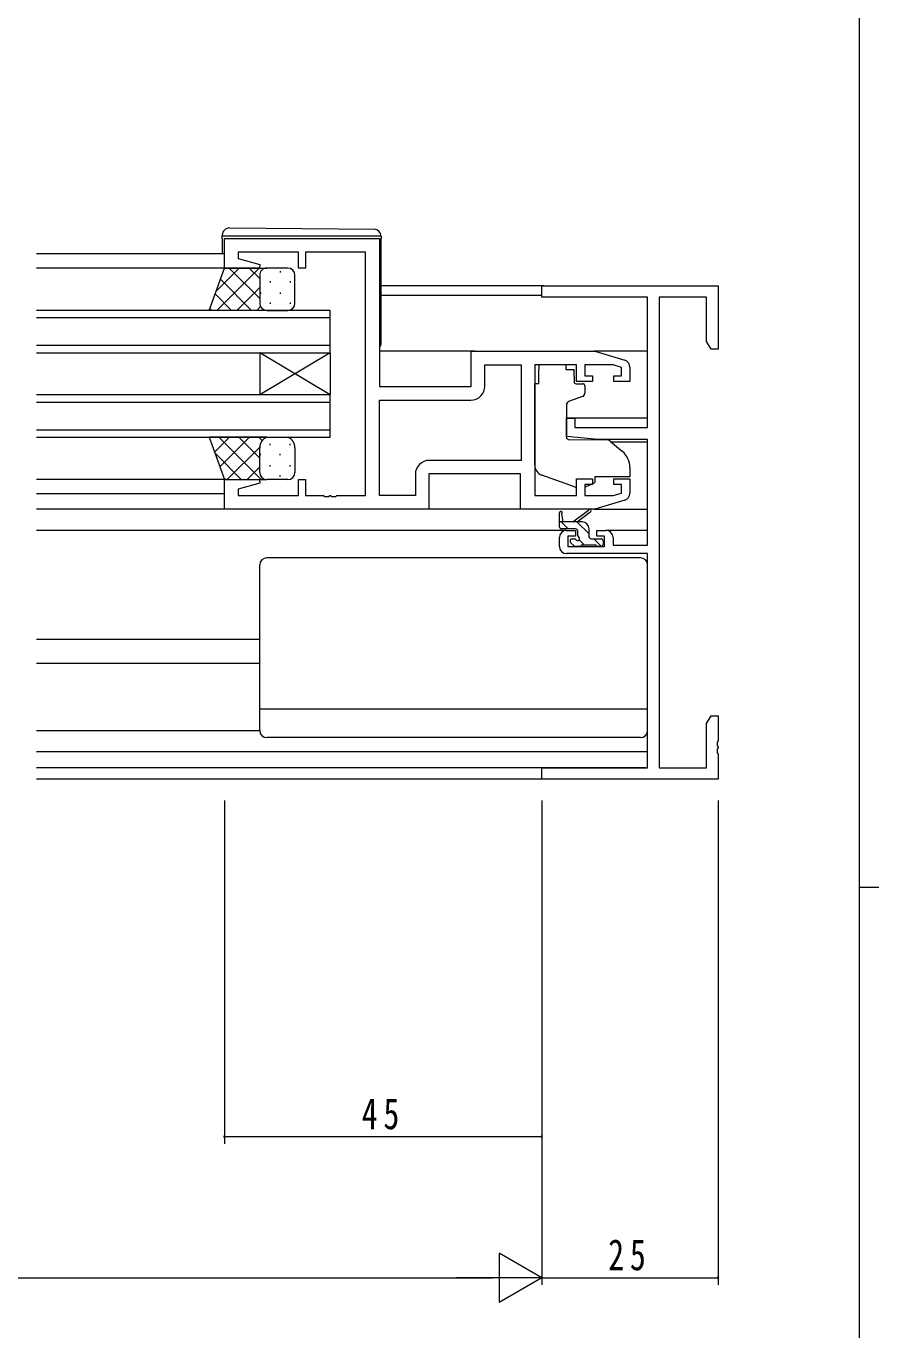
# Model space of a CAD drawing. Units: millimetres on the paper. Extents: x -397 to 397, y -282 to 282.
# Drawn here: x 258 to 378.9, y -46 to 138.9 of the extents above; entities that cross this region are included whole.
import ezdxf

# ---------------------------------------------------------------- set-up
doc = ezdxf.new("R2010")
doc.units = ezdxf.units.MM
for name, color, linetype, lineweight in [('0-1_YKK_ZWAK', 7, 'Continuous', 18), ('0-3_YKK_11', 7, 'Continuous', 18), ('0-4_YKK_12', 2, 'Continuous', 18), ('0-5_YKK_13', 4, 'Continuous', 18), ('0-6_YKK_D', 6, 'Continuous', 18)]:
    doc.layers.add(name, color=color, linetype=linetype, lineweight=lineweight)
doc.styles.add('ＭＳ ゴシック', font='')
doc.styles.get('ＭＳ ゴシック').set_extended_font_data('MS Gothic')

msp = doc.modelspace()

# ---------------------------------------------------------------- linework, layer by layer
at = {"layer": '0-1_YKK_ZWAK'}
for p, q in [((376.092, 279.312), (376.092, -245.688)), ((376.092, 16.812), (378.892, 16.812))]:
    msp.add_line(p, q, dxfattribs=at)
at = {"layer": '0-3_YKK_11'}
for p, q in [((286.092, 104.61), (286.092, 108.81)), ((286.092, 108.81), (308.092, 108.81)), ((308.092, 108.81), (308.092, 87.81)), ((288.022, 106.88), (288.022, 105.963)), ((296.592, 106.88), (288.022, 106.88)), ((288.022, 105.963), (291.121, 105.132)), ((296.592, 104.61), (296.592, 106.88)), ((306.092, 106.88), (297.592, 106.88)), ((306.092, 72.34), (306.092, 106.88)), ((291.052, 104.61), (286.092, 104.61)), ((291.121, 105.132), (291.052, 104.61)), ((331.092, 100.48), (331.092, 102.11)), ((331.092, 102.11), (356.092, 102.11)), ((356.092, 102.11), (356.092, 93.11)), ((346.092, 100.48), (331.092, 100.48)), ((346.092, 82.01), (346.092, 100.48)), ((354.462, 100.48), (347.722, 100.48)), ((347.722, 100.48), (347.722, 33.74)), ((354.462, 94.201), (354.462, 100.48)), ((321.092, 87.81), (321.092, 92.81)), ((321.092, 92.81), (338.592, 92.81)), ((338.592, 92.81), (342.879, 91.524)), ((355.092, 93.11), (354.462, 94.201)), ((356.092, 93.11), (355.092, 93.11)), ((323.022, 87.88), (323.022, 90.88)), ((323.022, 90.88), (328.162, 90.88)), ((328.162, 90.88), (328.162, 77.34)), ((328.162, 90.88), (328.162, 77.34)), ((335.992, 90.88), (330.092, 90.88)), ((330.092, 90.88), (330.092, 72.34)), ((335.992, 88.51), (335.992, 90.88)), ((337.192, 90.88), (337.192, 89.31)), ((341.197, 90.88), (337.192, 90.88)), ((342.392, 90.521), (341.197, 90.88)), ((337.192, 89.31), (338.292, 89.31)), ((338.292, 89.31), (338.292, 88.51)), ((341.292, 88.51), (341.292, 89.31)), ((341.292, 89.31), (342.392, 89.31)), ((342.392, 89.31), (342.392, 90.521)), ((343.592, 90.566), (343.592, 88.51)), ((308.092, 87.81), (321.092, 87.81)), ((338.292, 88.51), (335.992, 88.51)), ((343.592, 88.51), (341.292, 88.51)), ((308.092, 85.88), (321.022, 85.88)), ((308.092, 72.34), (308.092, 85.88)), ((334.592, 83.31), (335.792, 83.31)), ((334.592, 80.704), (334.592, 83.31)), ((335.792, 83.31), (335.792, 82.01)), ((335.792, 82.01), (346.092, 82.01)), ((339.092, 80.31), (334.592, 80.704)), ((346.092, 80.31), (339.092, 80.31)), ((346.092, 65.31), (346.092, 80.31)), ((328.162, 77.34), (315.162, 77.34)), ((286.092, 74.61), (291.052, 74.61)), ((286.092, 70.41), (286.092, 74.61)), ((291.121, 74.087), (288.022, 73.257)), ((291.052, 74.61), (291.121, 74.087)), ((296.592, 74.61), (297.592, 74.61)), ((296.592, 72.34), (296.592, 74.61)), ((297.592, 74.61), (297.592, 72.34)), ((313.162, 75.34), (313.162, 72.34)), ((328.092, 75.41), (315.092, 75.41)), ((315.092, 75.41), (315.092, 70.41)), ((328.092, 70.41), (328.092, 75.41)), ((335.992, 74.71), (338.292, 74.71)), ((335.992, 72.34), (335.992, 74.71)), ((338.292, 74.71), (338.292, 73.91)), ((341.292, 74.71), (343.592, 74.71)), ((341.292, 73.91), (341.292, 74.71)), ((343.592, 74.71), (343.592, 72.654)), ((288.022, 73.257), (288.022, 72.34)), ((288.022, 72.34), (296.592, 72.34)), ((297.592, 72.34), (300.134, 72.34)), ((300.134, 72.34), (300.317, 72.22)), ((300.317, 72.22), (300.867, 72.22)), ((300.867, 72.22), (301.05, 72.34)), ((301.05, 72.34), (301.134, 72.34)), ((301.134, 72.34), (301.317, 72.22)), ((301.317, 72.22), (301.867, 72.22)), ((301.867, 72.22), (302.05, 72.34)), ((302.05, 72.34), (306.092, 72.34)), ((313.162, 72.34), (308.092, 72.34)), ((330.092, 72.34), (335.992, 72.34)), ((338.292, 73.91), (337.192, 73.91)), ((337.192, 73.91), (337.192, 72.34)), ((337.192, 72.34), (341.197, 72.34)), ((341.197, 72.34), (342.392, 72.698)), ((342.392, 73.91), (341.292, 73.91)), ((342.392, 72.698), (342.392, 73.91)), ((315.092, 70.41), (286.092, 70.41)), ((338.592, 70.41), (328.092, 70.41)), ((342.879, 71.696), (338.592, 70.41)), ((334.592, 67.41), (335.892, 67.41)), ((334.792, 66.61), (334.792, 65.11)), ((335.892, 66.61), (334.792, 66.61)), ((335.892, 67.41), (335.892, 66.61)), ((338.892, 67.41), (340.192, 67.41)), ((338.892, 66.61), (338.892, 67.41)), ((339.992, 66.61), (338.892, 66.61)), ((339.992, 65.11), (339.992, 66.61)), ((333.592, 65.11), (333.592, 66.41)), ((334.792, 65.11), (339.992, 65.11)), ((341.192, 66.41), (341.192, 65.31)), ((341.192, 65.31), (346.092, 65.31)), ((346.092, 64.11), (334.592, 64.11)), ((346.092, 33.74), (346.092, 64.11)), ((354.462, 40.019), (355.092, 41.11)), ((355.092, 41.11), (356.092, 41.11)), ((356.092, 41.11), (356.092, 37.568)), ((354.462, 33.74), (354.462, 40.019)), ((356.092, 37.568), (355.972, 37.385)), ((355.972, 37.385), (355.972, 36.835)), ((355.972, 36.835), (356.092, 36.652)), ((356.092, 36.568), (355.972, 36.385)), ((355.972, 36.385), (355.972, 35.835)), ((355.972, 35.835), (356.092, 35.652)), ((356.092, 36.652), (356.092, 36.568)), ((356.092, 35.652), (356.092, 32.11)), ((347.722, 33.74), (354.462, 33.74)), ((356.092, 32.11), (331.092, 32.11))]:
    msp.add_line(p, q, dxfattribs=at)
for points in [[(297.592, 106.88), (297.592, 104.61), (296.592, 104.61)], [(331.092, 32.11), (331.092, 33.74), (346.092, 33.74)]]:
    msp.add_lwpolyline(points, dxfattribs=at)
for centre, radius, start, end in [((342.592, 90.566), 1, 359.99996, 73.30074), ((321.022, 87.88), 2, 270.00001, 359.99999), ((315.162, 75.34), 2, 90.00001, 179.99999), ((342.592, 72.654), 1, 286.69926, 0.00004), ((334.592, 66.41), 1, 90.00001, 179.99999), ((340.192, 66.41), 1, 0.00001, 89.99999), ((334.592, 65.11), 1, 180.00001, 269.99999)]:
    msp.add_arc(centre, radius, start, end, dxfattribs=at)
at = {"layer": '0-4_YKK_12'}
for p, q in [((286.092, 106.611), (259.467, 106.61)), ((287.181, 104.61), (259.467, 104.61)), ((331.392, 102.11), (308.292, 102.11)), ((331.092, 100.71), (308.292, 100.71)), ((301.092, 98.61), (259.467, 98.61)), ((301.092, 92.61), (301.092, 98.61)), ((259.467, 97.61), (301.092, 97.61)), ((301.092, 93.61), (259.467, 93.61)), ((259.467, 92.61), (301.092, 92.61)), ((301.092, 86.61), (291.092, 92.61)), ((301.092, 92.61), (291.092, 86.61)), ((291.092, 92.61), (291.092, 86.61)), ((301.092, 92.61), (301.092, 86.61)), ((321.592, 92.81), (308.092, 92.81)), ((346.092, 92.81), (338.518, 92.81)), ((301.092, 86.61), (259.467, 86.61)), ((259.467, 85.61), (301.092, 85.61)), ((301.092, 80.61), (301.092, 86.61)), ((346.092, 83.31), (334.592, 83.31)), ((301.092, 81.61), (259.467, 81.61)), ((259.467, 80.61), (301.092, 80.61)), ((346.092, 79.91), (340.969, 79.91)), ((286.592, 74.61), (259.467, 74.611)), ((286.092, 72.609), (259.467, 72.61)), ((286.592, 70.41), (259.467, 70.41)), ((334.592, 67.41), (259.467, 67.41)), ((346.092, 67.41), (340.192, 67.41)), ((291.092, 51.91), (259.467, 51.91)), ((291.092, 48.51), (259.467, 48.51)), ((346.092, 36.01), (259.467, 36.01)), ((345.792, 33.74), (259.467, 33.74)), ((331.392, 32.11), (259.467, 32.11))]:
    msp.add_line(p, q, dxfattribs=at)
at = {"layer": '0-5_YKK_13'}
for p, q in [((285.792, 108.81), (285.792, 109.11)), ((307.796, 109.11), (286.296, 109.11)), ((286.801, 110.297), (307.301, 110.118)), ((308.292, 109.11), (307.796, 109.11)), ((308.292, 109.119), (308.292, 109.11)), ((308.292, 109.11), (308.292, 108.81)), ((285.792, 108.81), (285.792, 106.61)), ((308.292, 93.81), (308.292, 108.81)), ((283.949, 98.61), (286.092, 104.61)), ((284.926, 101.345), (288.19, 104.61)), ((285.019, 98.61), (291.019, 104.61)), ((286.092, 104.61), (292.092, 104.61)), ((291.092, 100.289), (286.771, 104.61)), ((291.092, 103.117), (289.599, 104.61)), ((291.092, 103.61), (291.092, 99.61)), ((295.092, 104.61), (292.092, 104.61)), ((294.012, 104.19), (294.012, 103.99)), ((296.092, 99.61), (296.092, 103.61)), ((289.942, 98.61), (285.526, 103.026)), ((287.847, 98.61), (291.092, 101.854)), ((292.597, 102.775), (292.597, 102.575)), ((295.427, 102.775), (295.427, 102.575)), ((287.114, 98.61), (284.782, 100.942)), ((291.182, 101.16), (291.182, 100.96)), ((294.012, 101.16), (294.012, 100.96)), ((292.092, 98.61), (283.949, 98.61)), ((284.285, 98.61), (284.037, 98.858)), ((290.676, 98.61), (291.208, 99.142)), ((292.092, 98.61), (295.092, 98.61)), ((292.597, 99.745), (292.597, 99.545)), ((295.427, 99.745), (295.427, 99.545)), ((330.692, 90.88), (330.692, 90.21)), ((334.492, 90.88), (330.692, 90.88)), ((334.492, 90.88), (334.492, 90.21)), ((330.692, 89.21), (330.692, 90.21)), ((330.692, 88.21), (330.692, 89.21)), ((334.492, 90.21), (335.662, 90.21)), ((335.662, 89.21), (335.662, 90.21)), ((335.662, 89.21), (335.662, 88.51)), ((330.692, 88.21), (330.092, 88.21)), ((330.092, 76.655), (330.092, 88.21)), ((335.962, 88.21), (336.892, 88.21)), ((337.192, 87.91), (337.192, 86.86)), ((334.592, 85.213), (334.592, 80.607)), ((336.863, 86.39), (334.862, 85.662)), ((283.949, 80.61), (286.092, 74.61)), ((292.092, 80.61), (283.949, 80.61)), ((283.96, 80.58), (283.989, 80.61)), ((284.704, 78.496), (286.818, 80.61)), ((291.315, 74.61), (285.315, 80.61)), ((285.448, 76.412), (289.646, 80.61)), ((291.092, 77.661), (288.143, 80.61)), ((291.438, 80.144), (290.972, 80.61)), ((292.092, 80.61), (295.092, 80.61)), ((292.597, 79.475), (292.597, 79.675)), ((295.427, 79.475), (295.427, 79.675)), ((334.809, 80.308), (340.195, 80.261)), ((340.829, 80.027), (342.52, 78.608)), ((288.486, 74.61), (284.762, 78.335)), ((286.475, 74.61), (291.092, 79.227)), ((291.092, 75.61), (291.092, 79.11)), ((291.182, 78.06), (291.182, 78.26)), ((294.012, 78.06), (294.012, 78.26)), ((296.092, 79.11), (296.092, 75.61)), ((289.303, 74.61), (291.092, 76.399)), ((292.597, 76.445), (292.597, 76.645)), ((295.427, 76.445), (295.427, 76.645)), ((343.592, 76.31), (343.592, 75.01)), ((286.092, 74.61), (292.092, 74.61)), ((291.182, 75.195), (291.182, 75.23)), ((295.092, 74.61), (292.092, 74.61)), ((294.012, 75.03), (294.012, 75.23)), ((335.72, 73.569), (331.082, 75.244)), ((337.286, 73.604), (338.592, 74.213)), ((338.592, 75.01), (338.592, 74.71)), ((343.592, 75.01), (338.592, 75.01)), ((338.592, 74.71), (338.592, 74.213)), ((328.592, 70.41), (314.592, 70.41)), ((335.492, 68.61), (337.71, 70.292)), ((338.518, 70.41), (346.092, 70.41)), ((333.592, 67.91), (333.592, 69.909)), ((336.792, 68.61), (333.592, 68.61)), ((334.834, 67.61), (333.834, 68.61)), ((333.892, 69.736), (334.09, 68.61)), ((337.792, 66.897), (336.079, 68.61)), ((336.092, 68.61), (337.911, 70.011)), ((335.892, 67.61), (333.892, 67.61)), ((336.192, 66.671), (336.192, 67.31)), ((337.792, 66.51), (337.792, 67.61)), ((335.68, 65.198), (335.18, 65.698)), ((335.392, 66.21), (335.731, 66.21)), ((336.492, 65.11), (335.892, 65.11)), ((337.134, 65.31), (336.389, 66.056)), ((338.792, 65.31), (336.692, 65.31)), ((338.092, 66.21), (339.492, 66.21)), ((339.569, 65.12), (338.479, 66.21)), ((339.492, 65.11), (338.992, 65.11)), ((339.792, 65.91), (339.792, 65.41)), ((345.092, 63.51), (292.092, 63.51)), ((291.092, 39.01), (291.092, 62.51)), ((346.092, 39.01), (346.092, 62.51)), ((346.092, 42.05), (291.092, 42.05)), ((259.467, 39.01), (291.092, 39.01)), ((345.092, 38.01), (292.092, 38.01))]:
    msp.add_line(p, q, dxfattribs=at)
msp.add_lwpolyline([(286.296, 109.11), (285.792, 109.11), (285.792, 109.297)], dxfattribs=at)
for centre, radius, start, end in [((286.792, 109.297), 1, 89.5, 180), ((307.292, 109.119), 1, 0, 89.5), ((292.092, 103.61), 1, 90.0001, 180.0001), ((295.092, 103.61), 1, 0.0001, 90.0001), ((292.092, 99.61), 1, 180.0001, 270.0001), ((295.092, 99.61), 1, 270.0001, 0.0001), ((307.792, 93.81), 0.5, 306.86983, 0), ((335.962, 88.51), 0.3, 180, 270), ((336.892, 87.91), 0.3, 0, 90), ((335.092, 85.213), 0.5, 110, 180), ((336.692, 86.86), 0.5, 290, 0), ((292.624, 79.172), 1.534, 110.30864, 182.31157), ((294.56, 79.172), 1.534, 357.6883, 69.69119), ((334.892, 80.607), 0.3, 180, 269.5), ((340.186, 79.261), 1, 50, 89.5), ((340.592, 76.31), 3, 0, 50), ((331.592, 76.655), 1.5, 180, 250.14674), ((292.092, 75.61), 1, 179.9999, 269.9999), ((295.092, 75.61), 1, 269.9999, 359.9999), ((336.06, 74.51), 1, 250.14674, 266.11316), ((336.863, 74.51), 1, 289.20296, 295), ((337.892, 70.21), 0.2, 275.58288, 155.58289), ((333.792, 69.909), 0.2, 300, 180), ((336.792, 67.61), 1, 0, 90), ((333.892, 67.91), 0.3, 180, 270), ((335.892, 67.31), 0.3, 0, 90), ((336.492, 66.671), 0.3, 180, 236.94427), ((335.392, 65.91), 0.3, 90, 225), ((335.892, 65.41), 0.3, 225, 270), ((335.731, 65.91), 0.3, 33.05573, 90), ((336.192, 66.21), 0.25, 213.05573, 56.94427), ((336.492, 65.31), 0.2, 270, 0), ((338.092, 66.51), 0.3, 180, 270), ((338.992, 65.31), 0.2, 180, 270), ((339.492, 65.91), 0.3, 0, 90), ((339.492, 65.41), 0.3, 270, 0), ((292.092, 62.51), 1, 90, 180), ((345.092, 62.51), 1, 0, 90), ((292.092, 39.01), 1, 180, 270), ((345.092, 39.01), 1, 270, 0)]:
    msp.add_arc(centre, radius, start, end, dxfattribs=at)
at = {"layer": '0-6_YKK_D'}
for p, q in [((286.092, 29.11), (286.092, -19.588)), ((331.092, 29.11), (331.092, -39.588)), ((331.092, 29.11), (331.092, -19.588)), ((331.092, 29.11), (331.092, -39.588)), ((356.092, 29.11), (356.092, -39.588)), ((331.092, -18.588), (286.092, -18.588)), ((325.03, -35.088), (325.03, -42.088)), ((331.092, -38.588), (325.03, -35.088)), ((-161.908, -38.588), (324.092, -38.588)), ((331.092, -38.588), (318.967, -38.588)), ((331.092, -38.588), (325.03, -42.088)), ((331.092, -38.588), (356.092, -38.588))]:
    msp.add_line(p, q, dxfattribs=at)
for centre, start, end in [((286.092, -18.588), 0, 180), ((331.092, -18.588), 0, 180), ((286.092, -18.588), 180, 0), ((331.092, -18.588), 180, 0), ((356.092, -38.588), 0, 180), ((356.092, -38.588), 180, 0)]:
    msp.add_arc(centre, 0.106, start, end, dxfattribs=at)

# ---------------------------------------------------------------- texts
at = {"layer": '0-6_YKK_D', "color": 7, "char_height": 4.399, "attachment_point": 7, "style": 'ＭＳ ゴシック'}
for s, insert in [('\\T1.37;\\W0.75;45', (305.558, -17.588)), ('\\T1.37;\\W0.75;25', (340.51, -37.588))]:
    msp.add_mtext(s, dxfattribs=dict(at, insert=insert))

doc.saveas('drawing.dxf')
